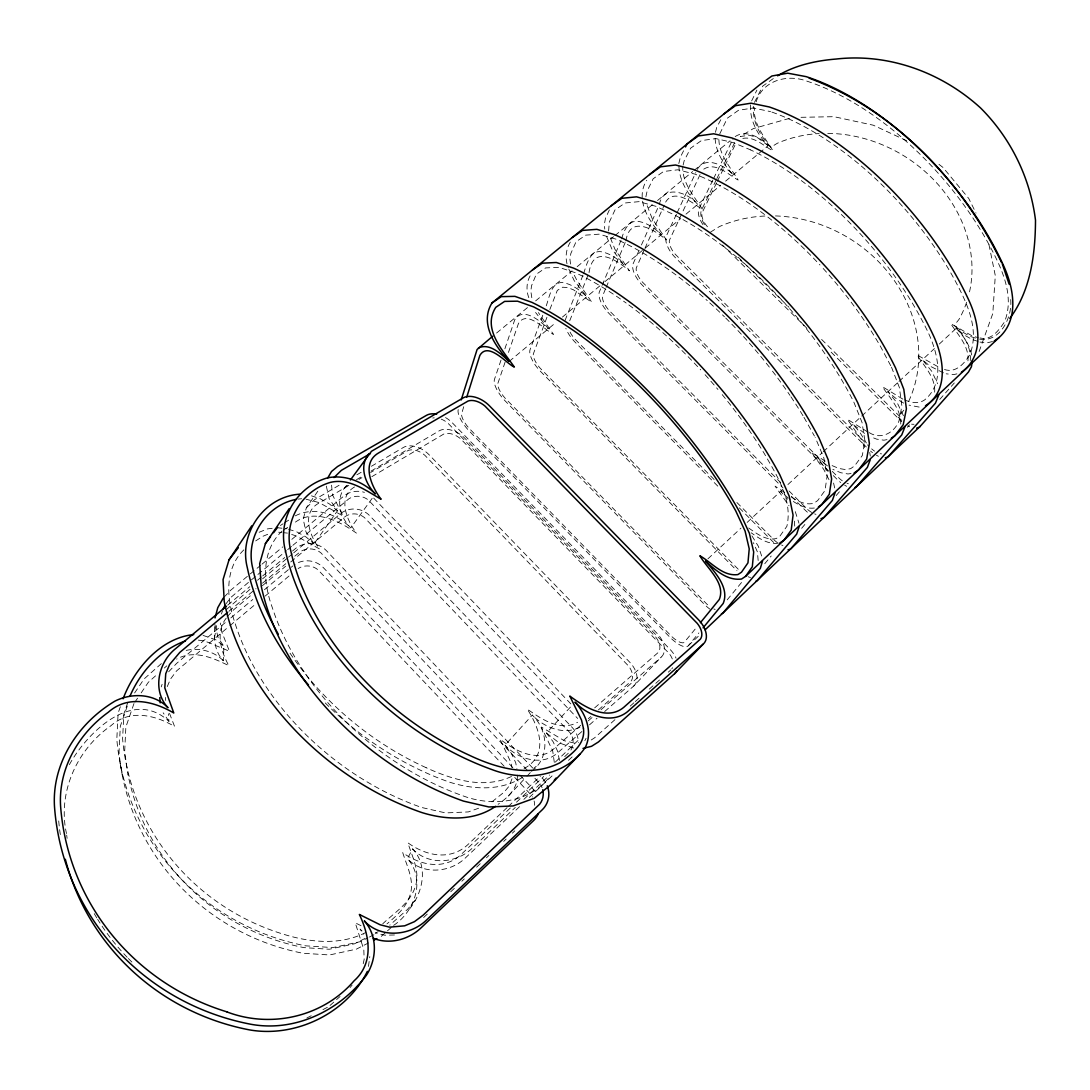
<?xml version="1.0" encoding="UTF-8"?>
<svg xmlns="http://www.w3.org/2000/svg" width="1090" height="1090" viewBox="0 0 1090 1090"><rect width="100%" height="100%" fill="white"/><g stroke="black" fill="none" stroke-linecap="round" stroke-linejoin="round"><path stroke-width="0.75" stroke-dasharray="5 3.75" d="M900.735 424.065C901.416 409.404 889.767 398.109 882.464 386.746L903.079 399.267M214.853 624.42L218.191 637.909L223.9 646.22L223.409 660.785C214.58 651.738 213.572 638.427 214.675 626.505M934.661 392.168C935.711 377.562 924.143 366.172 916.908 354.863L940.343 368.052M967.947 360.858C969.351 346.307 957.878 334.821 950.712 323.594L971.381 335.461L978.398 337.818M970.277 360.545C971.394 347.029 963.424 334.576 954.268 325.351L958.887 319.52A132.98 114.055 31.3 0 0 966.953 301.276M554.306 762.387L552.684 750.833L541.335 727.03L564.293 740.723L576.814 743.625M214.471 638.236L216.597 625.606M517.369 775.14C518.05 788.029 507.913 797.58 498.13 804.297M758.163 560.519L757.4 551.908L753.408 542.684M331.578 485.145L332.464 494.765L343.105 516.047L319.22 502.613L306.058 499.22M794.719 526.116L794.188 517.396M645.88 196.799L647.119 191.063L653.169 178.774L663.619 171.471L677.789 169.808L694.807 174.087A219.976 102.46 48.6 0 1 766.556 216.065M368.475 966.435L369.81 956.611M363.215 963.696L364.169 959.404L363.801 949.581L355.245 922.835L361.103 925.737M678.811 163.568L680.351 157.137L684.793 148.39M683.117 165.094L684.179 160.72L690.624 148.186L701.415 140.583L715.871 138.594L733.079 142.545L750.642 149.902M715.449 132.312L716.716 127.421L721.43 118.51M719.741 133.92L727.357 118.17L738.489 110.294L753.204 107.992L770.575 111.616M751.664 100.907L756.869 90.102M754.471 102.392L762.7 86.137L774.799 77.499M463.727 406.72L461.56 414.036A15.246 5.232 49.9 0 0 468.918 428.125L671.835 636.601A15.573 5.436 46.8 0 0 684.084 642.514L696.197 627.854M221.434 614.011L222.442 611.054M501.032 360.054L494.465 379.375A20.165 7.371 50 0 0 505.488 401.243L704.031 603.996A20.587 7.644 46.7 0 0 709.849 609.119M504.874 348.786L514.739 319.82C522.968 306.154 540.831 321.332 548.338 328.812L535.585 312.489M167.247 686.605L170.49 679.097L176.539 670.95L228.6 626.791M127.707 702.709L123.824 713.964L122.611 738.816A229.159 222.973 5.3 0 0 282.773 934.007C310.119 942.673 341.661 945.888 367.63 931.514M127.298 706.034L120.309 726.281L119.042 751.787A228.995 223.286 3.7 0 0 302.966 953.26L329.562 954.963L356.389 949.145L369.565 942.373M133.975 703.541L125.854 727.098L124.682 751.364L127.871 774.159M161.225 686.891L162.124 684.275M505.133 362.03L497.748 383.775A15.11 5.518 50 0 0 504.861 397.891L706.647 603.901A15.424 5.736 46.7 0 0 709.59 606.353M508.458 352.438L518.418 323.635C526.906 308.797 545.927 331.101 553.475 334.371L538.378 312.585M120.336 706.756L118.115 713.132L116.821 739.238A234.8 228.464 5.3 0 0 305.595 945.834L332.9 947.592L360.422 941.651L367.93 937.809M542.779 315.228L530.067 349.672A19.988 7.739 50.1 0 0 540.708 371.581L736.963 570.751M546.24 305.84C549.428 297.202 551.826 278.972 565.424 283.155C573.749 285.376 580.684 290.907 586.747 296.807L574.171 280.607L568.789 269.067M546.935 317.285L533.296 354.046A14.988 5.804 50.1 0 0 540.163 368.188L739.279 570.302M549.851 309.505L557.303 290.376L562.563 287.215L567.604 287.542L573.422 289.79L591.843 302.312L577.032 280.62L573.19 273.072M979.133 351.511L992.799 313.538L995.293 275.579L988.412 241.966M512.014 778.791L509.221 785.999L504.234 792.035L489.642 803.712M565.042 320.474L582.973 275.184M583.586 273.617C586.597 264.925 590.031 248.397 603.015 252.144C611.354 254.134 618.371 259.556 624.434 265.429L612.021 249.338L605.958 234.963M569.729 320.746L588.423 274.149M589.036 272.595C593.042 244.269 616.245 259.72 629.475 270.865L614.937 249.269L608.928 234.336M530.094 275.906C526.293 282.719 526.116 291.003 528.991 298.183M621 240.413L599.405 291.793A19.647 8.434 50.3 0 0 609.337 313.784L783.015 487.952M621.654 238.86C623.766 230.453 629.134 218.668 639.898 221.706C648.264 223.491 655.349 228.805 661.385 234.636C648.305 220.929 634.884 198.693 646.752 180.286M605.468 288.945L602.552 296.126A14.715 6.322 50.3 0 0 608.956 310.323L780.658 482.557M606.135 287.392L625.238 242.484M625.892 240.931C629.911 214.58 654.49 229.513 666.399 240.018L652.133 218.518L646.384 203.558M570.302 242.103C565.642 249.814 564.784 259.352 568.312 267.663M638.686 251.204L633.181 263.616A19.47 8.761 50.4 0 0 642.773 285.621L828.482 470.785M641.438 244.991L658.605 206.214M659.3 204.661C663.238 183.651 688.539 192.63 697.654 204.416C687.558 193.816 678.988 180.191 678.906 165.121M644.204 249.937L636.274 267.922A14.592 6.567 50.4 0 0 642.46 282.133L827.46 466.602M644.899 248.397L664.246 205.192M609.365 209.92L605.481 218.3L604.31 224.54L604.773 229.104M676.413 214.294L666.385 235.903A19.307 9.074 50.5 0 0 675.637 257.949L866.305 446.955M677.135 212.741L695.761 172.588M700.039 174.645L669.437 240.195A14.47 6.799 50.5 0 0 675.405 254.42L868.894 446.26M317.803 491.209L306.331 507.817L303.224 519.113L305.936 531.784L314.07 543.842L337.478 510.815L329.125 498.62L326.278 485.881M712.833 180.123L699.031 208.667A19.143 9.374 50.6 0 0 703.2 225.044M713.555 178.624L733.229 138.58M716.13 180.068L701.51 210.097A19.157 9.388 50.6 0 0 705.68 226.488M716.866 178.569L735.927 140.051M716.593 182.847L702.028 212.945A14.347 7.031 50.6 0 0 707.792 227.183L709.168 228.628M717.329 181.322L735.246 144.629M393.613 925.383C414.922 911.39 426.095 879.167 407.387 858.593L412.66 848.892C428.234 865.896 456.778 863.621 472.461 847.966L515.311 807.445M409.649 908.828C423.193 892.097 428.465 866.005 412.66 848.892M756.188 101.765C762.673 80.101 787.934 73.739 807.349 81.3A213.912 113.455 48.6 0 1 990.306 246.967C1002.282 269.571 1014.763 296.371 1004.49 321.959C998.903 330.066 991.505 340.843 980.06 337.954M665.636 202.1C674.506 187.221 693.989 204.021 702.628 209.757C694.425 196.404 682.095 183.324 682.762 166.552M697.191 169.495C705.448 155.066 724.918 165.775 733.243 174.768C723.16 164.249 714.781 150.502 715.067 135.501M226.257 618.071C215.234 632.35 220.943 651.425 228.846 665.69C212.85 657.72 193.829 649.422 176.621 659.082M225.93 603.901L230.876 597.402L250.155 580.929M134.874 702.205L137.558 698.213M141.155 692.899L148.349 682.258L158.186 673.511M134.615 692.954L144.112 678.934L162.206 662.856M69.379 764.662C86.805 733.039 132.517 687.477 168.936 721.321L168.405 713.773M346.579 485.459C334.698 497.599 339.562 517.15 350.817 527.887L372.412 497.98M306.331 507.817L314.656 499.629L342.287 483.388M282.106 531.021C260.96 550.968 263.003 582.292 272.268 607.484A231.775 158.064 39.4 0 0 463.659 796.095C493.293 806.995 530.762 802.662 550.382 775.794M243.847 549.864C224.118 568.966 226.72 598.832 234.895 622.731A227.21 158.077 38.8 0 0 421.748 807.513L445.565 812.922L468.291 811.927L479.069 808.072M903.774 410.208L898.228 417.252A19.525 9.715 45.9 0 0 902.002 420.522M531.552 771.311C550.314 757.754 548.093 730.082 532.288 715.095L505.038 745.151L511.401 753.449L515.679 762.632L516.946 768.941M458.222 409.608A20.356 6.99 49.9 0 0 469.627 431.436L669.301 636.615A20.778 7.249 46.8 0 0 688.253 645.784L698.853 632.949M727.194 599.854L743.407 580.248M350.081 987.526L352.111 985.087M415.031 900.367L407.442 909.455L389.73 925.192M227.129 616.736L233.887 609.582L251.981 594.432M764.744 563.721L771.216 556.009M168.65 671.822L176.594 663.415L225.671 622.254M224.077 597.129L230.862 590.099L249.024 574.975M801.641 528.296L805.932 523.227M836.139 495.596L840.513 490.486M907.357 427.321L909.564 424.787M939.73 399.458L954.322 382.944M559.511 760.479L557.44 750.847L552.971 741.5L546.417 733.052L572.713 704.617M508.322 796.095L525.734 777.511M526.906 776.271L530.38 772.551M604.664 711.552L633.726 686.032L661.18 657.147A21.241 13.679 43.2 0 0 656.752 633.072L452.473 422.975A20.833 13.148 36.1 0 0 443.848 416.653M344.658 488.197L347.424 485.431M423.629 917.562L428.561 912.875M450.729 891.784L454.435 888.268M461.819 881.238L464.286 878.894M476.603 867.177L480.295 863.662M486.453 857.789L488.919 855.446M503.703 841.385L506.169 839.041M512.327 833.182L514.793 830.839M688.253 645.784L699.099 635.524M519.548 806.668L465.703 857.639C450.429 872.913 422.566 875.188 407.387 858.593M529.345 797.403L553.829 774.241M568.503 760.343L572.182 756.869M507.082 807.622L468.755 843.783C451.096 861.168 426.531 856.277 407.892 842.802C412.374 857.38 420.849 872.559 414.84 888.009C409.159 903.705 394.308 912.78 382.754 923.775M508.322 806.45L540.463 776.121M555.301 762.114L579.049 739.497A16.255 15.601 40.1 0 0 580.221 737.821M510.311 808.017L462.106 853.552C445.224 870.46 420.536 865.814 402.741 852.652C407.101 866.863 415.344 881.701 409.472 896.77C405.344 908.188 396.011 916.268 386.977 923.857M516.483 802.186L543.678 776.502M564.688 756.651L568.408 753.149M523.881 799.338L549.592 775.031M226.216 609.651L250.945 588.559M707.928 558.816L740.982 528.132M747.154 522.41L783.056 489.069M787.92 484.56L822.037 452.895M823.263 451.751L897.792 382.576M899.018 381.432L934.443 348.555M939.267 344.086L956.148 328.403L963.737 334.685L971.858 339.358L978.616 341.647M330.038 1005.457L340.053 996.492M164.331 668.034L166.797 665.854M614.951 719.686L594.636 737.78L589.458 741.146M630.197 706.116L633.999 702.709M635.279 701.578L641.629 695.924M649.245 689.139L661.943 677.83M668.293 672.176L670.827 669.914M381.268 936.365L386.201 931.964M387.441 930.874L392.373 926.486M581.91 731.513L556.649 753.68C541.008 766.502 517.546 758.735 505.038 745.151M589.499 724.85L597.075 718.201M588.246 720.872L593.369 716.402M601.04 709.685L661.18 657.147M580.711 725.341L552.903 749.593C536.403 763.286 514.017 749.797 500.078 739.238L510.965 762.632L511.932 767.537M588.3 718.732L590.821 716.525M598.41 709.917L631.015 681.277A15.669 10.328 43.4 0 0 628.371 665.827L424.746 455.198A15.369 9.933 36 0 0 408.137 450.47L370.559 472.556M594.677 707.86L658.387 652.338A15.928 10.246 43.2 0 0 655.54 636.805L448.085 423.342A15.614 9.851 36.1 0 0 441.259 419.159M230.848 617.921L252.798 599.5M264.42 589.758L292.829 565.928M229.908 625.701L255.959 603.806M265.074 596.148L289.817 575.343M262.608 578.804L287.242 558.216M288.537 557.14L292.42 553.884M293.728 552.807L340.38 513.799A20.805 19.511 10.4 0 1 369.646 515.652L572.359 727.657A21.146 20.356 40.8 0 1 578.354 742.508M228.9 611.313L256.041 588.6M262.499 583.191L285.771 563.721M294.818 556.145L300.554 551.554A16.704 15.764 5.8 0 1 320.801 552.766L527.887 770.889M262.322 585.766L285.594 566.282M290.757 561.963L345.476 516.319A15.587 14.633 10.4 0 1 364.36 517.505L569.988 732.698A15.846 15.26 40.8 0 1 569.866 751.555M509.18 361.43L556.023 322.408M562.426 317.067L603.642 282.732M604.936 281.656L680.814 218.45M686.005 214.131L720.531 185.355M725.627 181.131L768.178 145.665C757.659 134.888 749.511 120.35 750.547 104.872M251.449 579.853L256.627 575.547M257.921 574.457L286.384 550.722M287.678 549.646L291.548 546.417M292.842 545.341L348.95 498.743A15.969 14.933 10.9 0 1 368.284 499.983L577.673 718.46M227.715 605.141L249.746 586.747M257.526 580.248L261.409 577.005M262.704 575.915L284.735 557.521M292.515 551.022L295.104 548.856A22.291 21.023 5.8 0 1 326.482 550.75L533.146 768.505M250.319 573.899L260.701 565.26M261.995 564.184L282.76 546.908M291.834 539.346L343.718 496.168A21.309 19.933 10.9 0 1 364.442 492.367M496.577 333.036L529.059 306.29M535.626 300.881L572.032 270.906M577.182 266.655L613.561 236.707M614.883 235.631L652.379 204.743M657.515 200.519L692.681 171.566M693.989 170.49L730.055 140.801M522.205 777.538C500.351 791.326 472.583 789.664 448.794 781.912A236.898 161.129 38.8 0 1 323.144 700.829M533.65 768.382L536.198 766.352M524.072 768.545C549.019 755.07 539.754 728.27 527.233 709.1C541.008 718.746 560.301 732.221 577.577 722.275M354.522 486.971C336.837 497.204 347.111 521.006 356.471 533.146C338.963 520.788 312.885 507.381 293.36 523.677M283.509 530.094L287.733 527.342M735.178 136.563C747.318 128.62 761.801 139.043 770.957 147.164L777.374 143.24A132.98 114.055 31.3 0 1 819.162 133.566M280.375 525.516L283.087 523.759M284.449 522.887L289.872 519.371M255.687 540.913L262.745 536.348L270.279 533.269M703.759 169.154C715.694 161.443 728.57 174.918 738.175 180.054C730.068 166.743 717.86 153.581 718.964 136.863M710.435 232.17L719.346 226.611A136.509 119.777 31.7 0 1 767.019 215.943M371.84 476.671L443.889 433.983A15.642 9.905 36.6 0 1 460.648 438.848L668.879 653.169A15.982 10.287 43.7 0 1 672.653 659.954M356.484 479.695L362.275 476.276M370.968 471.139L439.066 430.904A20.873 13.216 36.6 0 1 465.035 438.466L670.05 649.381A21.323 13.734 43.7 0 1 676.059 658.169M348.827 485.404L318.403 503.403C300.881 513.322 310.228 536.866 319.615 548.992L296.071 535.871L288.904 533.569M358.964 479.409L361.866 477.693M356.839 474.831L362.657 471.411M371.39 466.275L403.395 447.459A20.492 13.257 36 0 1 429.106 454.775L629.625 662.093A20.901 13.775 43.4 0 1 633.726 686.032M306.849 1018.005L311.236 1015.73M322.94 1009.626L328.785 1006.574M364.905 938.49L354.577 943.776L329.262 949.254L303.96 947.619A223.505 217.932 3.7 0 1 127.925 774.159M375.219 933.203L378.162 931.691M369.428 937.032L373.925 934.73M579.88 727.262C563.721 735.491 544.019 727.384 532.288 715.095M295.295 515.856C313.784 506.142 336.851 513.717 350.817 527.887M259.134 532.274L267.459 528.895L273.794 528.105M511.482 776.475C483.742 789.569 452.391 779.636 426.095 767.701M789.487 118.388L753.313 128.593L740.233 136.523L749.239 135.228L756.337 137.163M992.486 341.538L987.567 342.723L979.978 342.097M956.911 373.87L953.682 374.592L946.175 373.816M887.028 439.638L883.922 440.197L876.578 439.12L871.264 436.995M851.045 473.51L848.006 473.973L840.758 472.719L832.855 469.381M742.835 138.403C754.43 136.168 763.722 146.033 773.069 150.897C765.057 137.64 752.972 124.383 754.484 107.746M814.353 508.035C805.319 509.234 796.831 503.975 789.678 499.029M186.213 650.389C199.388 647.487 213.844 651.057 223.409 660.785M298.224 499.097L301.617 498.716M778.369 543.133C768.246 544.796 759.022 538.324 751.174 532.792M394.457 934.975L384.634 935.206L375.478 932.89M801.014 117.311L833.904 116.684L873.281 125.2L907.411 141.073M979.61 339.154C1000.457 342.737 1012.76 316.509 1010.621 298.946M944.526 369.551C956.216 373.311 964.596 363.229 969.991 354.345C979.719 328.621 966.571 302.162 954.581 279.653A215.888 109.94 48.6 0 0 770.575 111.616M278.659 532.206L281.602 532.506M283.059 532.656L287.46 533.105M276.969 527.696L287.038 528.759M919.143 407.074L909.033 405.139M203.081 635.402L215.902 639.83L223.9 646.22M198.366 640.143L204.593 640.947L229.472 651.248L221.679 631.655L220.303 623.03M573.599 748.013L559.17 742.889L546.417 733.052M288.469 529.209L296.998 531.961L306.208 537.097L314.07 543.842M311.468 495.841L320.119 498.702L329.466 503.962L337.478 510.815M975.387 338.118L969.964 336.292L961.857 331.632L954.268 325.351M943.477 372.862L929.988 366.131L922.372 359.755L931.814 371.363L937.591 383.734M904.468 399.798C911.335 403.055 920.559 404.322 926.391 398.409C944.662 381.078 937.673 353.201 928.448 333.05A217.918 106.289 48.6 0 0 750.656 149.943M869.302 432.662C880.884 440.047 894.113 433.084 898.95 421.067L901.893 405.998L899.4 387.59L891.484 367.139M832.092 465.594L838.919 468.468L845.24 469.545L850.595 468.686L854.642 465.839L862.34 455.443L864.901 440.619L862.013 422.361L853.756 401.938A222.074 98.482 48.6 0 0 785.44 304.015M903.692 403.123L895.599 398.191L887.955 391.705L897.506 403.395L903.46 415.794M757.277 137.463L768.178 145.665M867.926 432.103L847.352 419.241L861.536 439.842L865.31 449.203M864.574 433.398L852.871 424.269L859.628 431.967L866.4 443.003M825.212 461.152L811.559 452.364L823.808 469.504L829.245 480.159M827.474 465.907L817.105 457.473L828.577 472.147M784.582 492.462L775.058 486.14L788.997 505.76M791.422 496.999C797.825 501.495 805.823 505.297 813.78 503.28L817.691 500.569L824.994 490.527L827.133 475.949L823.849 457.855L815.225 437.471M748.694 528.023C756.678 533.569 765.848 540.803 776.23 538.569L779.99 536.021L786.871 526.32C792.921 499.915 776.775 475.526 764.308 453.576A226.393 89.98 48.6 0 0 720.027 391.991M938.981 164.372L942.877 167.356L968.724 198.407L976.013 213.122M788.343 498.144L780.631 491.331L787.525 499.179M362.03 930.928L360.068 929.089L363.529 934.184M738.189 257.226L743.026 261.995M744.225 263.18L788.969 307.271M821.615 339.44L901.416 418.07M722.438 245.018L806.981 328.335M831.125 352.152L899.972 420.004A19.525 9.715 45.9 0 0 901.812 421.707M832.256 471.384L839.777 478.796A14.892 6.799 46.2 0 0 842.706 481.072M833.305 475.594L836.929 479.191A19.865 9.074 46.2 0 0 840.731 482.557M789.051 490.963L807.377 509.248A15.015 6.554 46.3 0 0 811.791 512.518M791.408 496.359L804.583 509.575A20.042 8.734 46.3 0 0 808.399 512.981M714.127 479.532L574.852 339.004A14.851 6.063 50.2 0 1 569.688 331.333M736.895 502.504L774.391 540.231A15.151 6.281 46.4 0 0 777.333 542.602M717.779 486.14L575.316 342.423A19.811 8.093 50.2 0 1 565.846 328.363M739.333 507.885L771.652 540.49A20.22 8.393 46.4 0 0 775.481 543.951M373.693 498.103L572.168 705.244M956.148 328.403C963.792 336.006 970.059 345.503 971.967 356.267M534.89 778.274L539.918 783.805A16.977 16.514 45.7 0 1 542.057 787.661M512.845 767.66L323.43 567.726A21.732 20.56 5.1 0 0 295.063 564.279M519.862 775.072L533.896 789.882A22.072 21.528 47.2 0 1 535.735 792.089M504.18 766.27L317.899 569.702A16.296 15.41 5.1 0 0 298.142 568.544M514.698 777.374L531.375 795.21A16.541 16.132 47.2 0 1 532.533 797.035M770.957 147.164C760.438 136.386 752.277 121.835 753.34 106.357M168.936 721.321L163.173 712.792M751.909 535.858L758.354 546.294L762.251 557.78M803.97 417.32L814.421 436.041M890.721 365.709L880.829 347.07A219.976 102.46 48.6 0 0 822.242 267.459M795.305 511.66L798.97 523.214M169.509 713.337L174.577 726.458C154.685 714.808 129.587 708.963 110.798 725.817C76.818 749.579 57.375 792.485 66.476 833.537M833.577 483.061L834.981 489.315M120.173 763.381L122.325 775.372M869.738 452.377L870.297 456.07M531.811 297.72L530.816 291.139L531.552 285.689L536.294 274.23L545.586 267.922L558.843 267.322L575.234 272.677A226.393 89.98 48.6 0 1 626.164 303.034M66.694 835.144L67.103 838.346M570.533 264.053L569.92 259.079L570.833 253.52L576.038 241.776L585.725 235.127L599.296 234.159L615.918 239.146A224.213 94.312 48.6 0 1 707.274 300.636M608.601 230.985L609.351 221.992L614.978 209.961L625.061 202.985L638.944 201.65L655.771 206.283L673.116 214.28A222.074 98.482 48.6 0 1 783.288 301.658M165.489 697.437L165.707 700.461M775.453 215.929A136.509 119.777 31.7 0 1 907.779 403.232M827.746 133.362A132.98 114.055 31.3 0 1 968.806 294.859M881.538 453.862A14.756 7.044 46 0 1 880.27 453.685M874.548 451.11A14.756 7.044 46 0 1 871.619 448.862M909.659 426.776A19.525 9.715 45.9 0 1 907.698 425.822M878.417 456.26A19.688 9.401 46 0 1 876.455 455.266M872.504 452.65A19.688 9.401 46 0 1 870.583 451.069M914.033 424.242A14.633 7.276 45.9 0 1 911.594 424.146M672.516 667.666A15.982 10.287 43.7 0 1 671.808 668.838M542.493 778.342A22.658 22.032 45.8 0 1 545.967 783.097M60.318 834.599A240.345 235.317 -15 0 1 58.479 817.977M131.904 962.034A234.582 229.663 -14.9 0 1 128.361 958.492M127.203 957.293A234.582 229.663 -14.9 0 1 97.664 919.361M96.792 917.944A234.582 229.663 -14.9 0 1 93.427 912.248M534.114 801.027A16.541 16.132 47.2 0 1 534.618 805.278M432.73 418.029A15.614 9.851 36.1 0 1 434.27 417.838M426.095 767.66A231.189 157.219 38.8 0 1 289.45 652.324M586.066 738.257A21.677 20.805 40.1 0 1 584.826 740.682M715.135 609.46A15.424 5.736 46.7 0 1 713.855 608.956M628.835 304.968A226.393 89.98 48.6 0 1 700.666 369.878M705.067 374.688A226.393 89.98 48.6 0 1 717.942 389.484M750.547 577.468A15.287 6.009 46.6 0 1 748.053 576.705M709.753 302.87A224.213 94.312 48.6 0 1 724.469 316.822M725.681 318.007A224.213 94.312 48.6 0 1 741.323 334.221M743.503 336.592A224.213 94.312 48.6 0 1 771.529 369.905M772.497 371.172A224.213 94.312 48.6 0 1 789.977 395.397M790.904 396.76A224.213 94.312 48.6 0 1 803.943 417.32M815.974 514.344A15.015 6.554 46.3 0 1 814.639 513.921M767.891 217.101A219.976 102.46 48.6 0 1 819.952 264.979M782.961 545.49A15.151 6.281 46.4 0 1 781.639 545.041M846.617 486.249A19.865 9.074 46.2 0 1 844.682 485.227M848.401 483.756A14.892 6.799 46.2 0 1 847.066 483.361"/><path stroke-width="1.5" d="M972.253 361.212L971.422 366.744L968.506 371.963L920.164 426.367L705.121 629.816M762.537 561.05L760.302 568.449L723.201 612.716A20.587 7.644 46.7 0 1 721.43 613.752M799.174 526.538L796.681 534.114L757.509 580.262A20.397 8.025 46.6 0 1 755.67 581.351M835.103 492.68L832.365 500.446L791.204 548.379A20.22 8.393 46.4 0 1 788.029 549.728M870.338 459.476L867.368 467.406L824.299 517.069A20.042 8.734 46.3 0 1 821.029 518.513M904.918 426.899L901.716 434.992L856.822 486.304A19.865 9.074 46.2 0 1 854.792 487.598M215.03 617.948L217.768 607.702L223.178 598.192M938.831 394.921L935.424 403.177L888.772 456.07A19.688 9.401 46 0 1 885.325 457.718M368.706 454.026C358.719 466.248 365.3 483.933 375.355 493.893C363.038 481.589 344.971 474.341 327.572 477.842C296.507 486.549 277.064 519.589 285.471 550.968A241.748 160.952 39.4 0 0 492.203 769.676C523.99 781.734 564.852 777.211 585.248 747.495C592.933 732.126 586.107 713.909 575.002 702.151C587.742 715.776 611.463 724.741 627.554 711.661L703.309 643.999A21.677 13.611 43.6 0 0 698.377 619.597L489.424 405.793A21.214 13.107 36.7 0 0 463.195 397.891L371.458 451.301L350.421 479.995M289.286 508.567L265.401 543.583L259.679 563.625L261.178 585.861A237.511 162.001 39.4 0 0 463.509 801.109L488.865 806.968L513.09 805.946L534.209 798.289L550.627 784.827L579.894 754.225M299.859 494.179C264.448 496.359 238.506 533.269 247.307 567.631A236.898 161.129 38.8 0 0 308.497 684.942M251.776 525.816L229.036 559.797L223.069 579.594L224.227 601.503A232.824 162.015 38.8 0 0 421.517 812.445C445.565 820.048 474.177 821.438 495.582 806.341M461.206 399.948L477.079 349.536L492.694 336.224M466.752 397.114L479.832 355.476C488.238 340.925 507.068 364.251 514.357 367.058C502.885 350.53 482.012 328.798 495.759 307.353L504.629 301.399L517.532 301.181L533.705 306.93L550.641 315.964A228.614 85.442 48.6 0 1 735.709 510.829L745.097 531.103L749.225 548.856L747.958 562.862L741.513 572.182L737.903 574.58C722.738 576.624 711.784 562.508 699.862 555.736C706.838 568.176 726.022 583.068 719.264 599.527L700.393 622.703M129.928 696.292C140.12 672.108 160.285 649.844 185.45 640.906M123.102 698.785C134.043 669.41 160.53 637.759 193.748 634.598M703.077 627.826L723.201 603.451C729.673 587.81 714.986 572.209 705.475 561.077C715.272 570.029 727.248 580.929 741.541 579.035L745.533 576.406L999.189 337.437C1019 319.302 1014 289.381 1004.312 267.309A219.213 116.289 48.6 0 0 806.164 76.641L787.729 73.18L771.897 76L759.853 84.666L491.958 302.993C479.246 323.607 495.242 346.361 509.18 361.43C501.237 354.4 489.996 342.601 478.469 347.942M327.654 478.088L331.524 471.48L337.6 466.493L426.49 415.331A20.833 13.148 36.1 0 1 436.668 414.159M222.946 609.569L225.044 605.263M367.385 971.353C346.552 1013.359 295.676 1037.939 249.637 1029.914A240.345 235.317 -15 0 1 65.318 859.247M685.528 146.932L687.013 144.016L698.363 135.95L713.65 133.784L731.731 137.899A223.314 108.945 48.6 0 1 932.509 333.622C943.354 355.912 950.03 390.029 925.465 405.793M745.533 576.406L752.318 566.745L753.694 552.003L749.361 533.214L739.51 511.878A234.282 87.582 48.6 0 0 531.893 302.352L514.902 296.357L501.264 296.644L491.958 302.993M333.99 477.584L341.415 470.321L370.437 453.508M265.401 543.583L270.511 536.784M273.563 532.71L277.65 527.274M229.036 559.797L238.356 547.684M1009.803 318.389C1030.69 290.689 1035.35 254.025 1035.5 220.207C1030.254 177.834 1010.757 138.13 980.591 107.978C941.746 72.499 888.813 53.056 836.166 59.037C816.11 60.645 794.91 65.25 777.606 75.823M554.224 780.317L556.023 778.056M583.014 748.394L591.502 746.309L598.465 741.936L674.628 673.674L703.309 643.999M227.606 612.403L179.782 652.419L169.604 664.478L165.734 673.743L164.808 687.899L173.787 712.996C153.377 701.047 127.612 695.011 108.292 712.26C78.48 733.706 58.233 768.832 60.59 806.164A240.686 235.426 -12.2 0 0 227.02 1011.888M226.42 606.231L175.872 648.441C158.336 662.025 151.878 690.597 167.996 707.723C154.358 693.485 131.876 692.559 114.954 701.129C78.344 722.888 51.707 763.082 54.5 806.654A246.599 241.217 -12.2 0 0 250.904 1024.273C295.131 1032.407 339.862 1010.512 366.335 975.346C376.99 959.009 377.74 935.874 364.305 920.859C380.642 938.885 410.726 935.997 427.076 919.497L542.139 809.884A22.658 22.032 45.8 0 0 547.235 785.754M994.121 341.143L999.189 337.437M961.366 372.262C984.951 355.926 979.311 322.64 968.778 300.132A221.243 112.692 48.6 0 0 769.308 106.97L751.051 103.182L735.477 105.689L723.774 114.055M649.531 174.577L660.499 166.825L675.487 164.999L693.376 169.454A225.426 105.022 48.6 0 1 895.503 367.807L903.814 389.321L906.403 408.818L903.242 424.691L894.767 435.809L891.293 438.262M611.299 205.724L621.886 198.298L636.56 196.84L654.245 201.664A227.578 100.934 48.6 0 1 857.721 402.687L866.4 424.187L869.398 443.507L866.659 459.122L858.579 469.899L854.083 473.033M572.318 237.497L582.496 230.426L596.843 229.336L614.297 234.541A229.772 96.683 48.6 0 1 819.149 438.316L828.209 459.762L831.629 478.932L829.327 494.274L821.656 504.697L818.413 506.918M532.533 269.911L542.289 263.194L556.295 262.499L573.531 268.099A232.007 92.228 48.6 0 1 779.759 474.709L789.201 496.1L793.07 515.08L791.217 530.135L783.982 540.19L779.813 542.984M373.952 940.125L376.881 938.613M296.534 499.302C265.81 505.011 244.909 537.97 252.798 568.408A231.189 157.219 38.8 0 0 278.304 634.23M226.993 1011.942C271.151 1028.701 323.062 1016.861 354.087 980.809C373.965 963.097 369.851 936.16 359.346 914.442L380.124 924.77L389.525 927.154L404.69 925.819L414.459 921.663L423.233 915.096L539.686 804.161A16.977 16.514 45.7 0 0 542.738 789.76M373.284 938.258C389.539 944.894 408.818 939.662 421.217 927.713L533.5 820.675A22.072 21.528 47.2 0 0 538.297 813.78M809.162 78.167C894.726 110.022 962.252 181.471 1001.601 262.54M1002.337 264.025L1009.108 284.109M159.78 697.6L160.175 702.859M920.164 426.367A19.525 9.715 45.9 0 1 916.635 428.111M676.767 670.772A21.323 13.734 43.7 0 1 674.628 673.674M583.45 728.461C585.684 744.552 571.092 754.484 559.865 762.796C530.626 777.797 497.054 768.423 469.082 755.125A235.917 157.042 39.4 0 1 291.003 551.772C282.991 522.096 301.208 490.772 330.556 482.339C349.359 477.924 365.777 490.527 381.119 499.247C371.799 487.203 360.736 463.195 378.639 452.922L468.087 401.025A15.9 9.824 36.7 0 1 485.023 406.12L697.246 623.371A16.241 10.205 43.6 0 1 700.407 639.121L623.644 707.437C606.667 721.362 583.968 706.524 569.798 696.047L581.542 720.095L583.45 728.461"/></g></svg>
